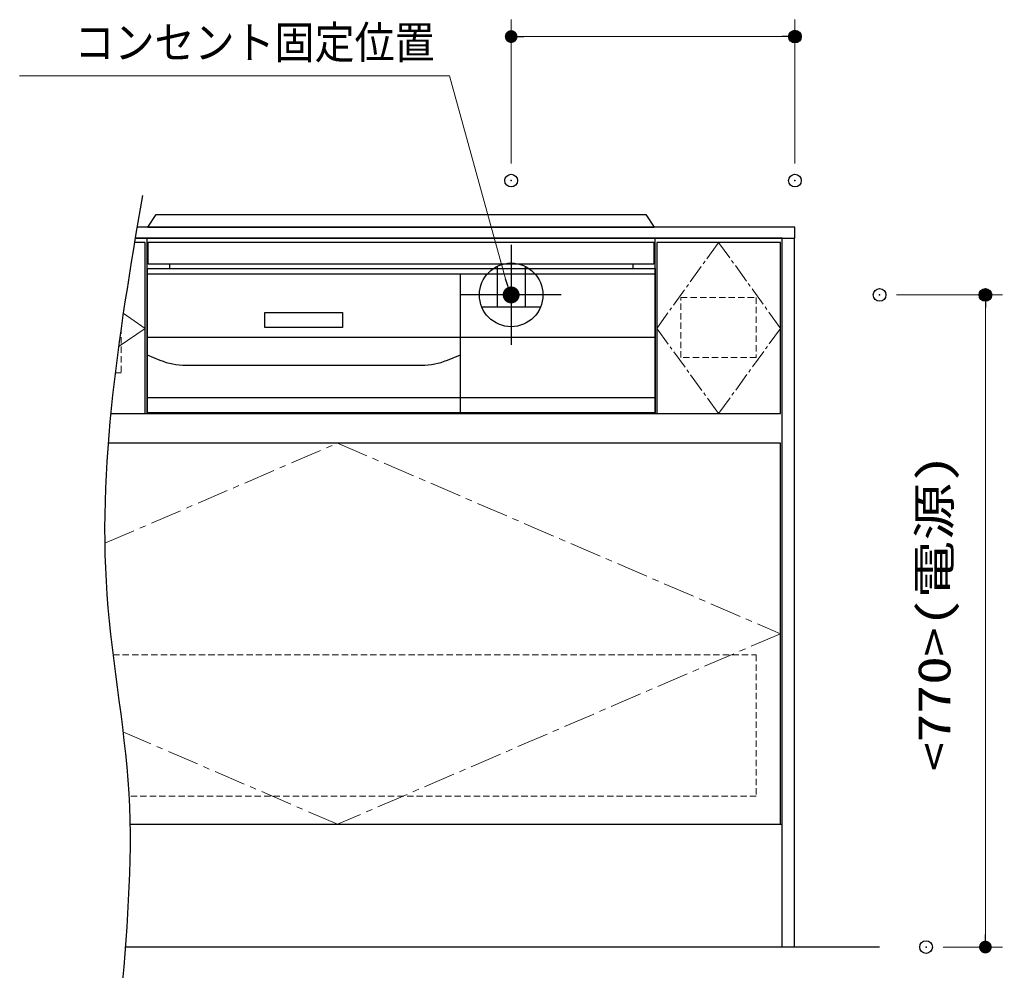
# Model space of a CAD drawing. Units: millimetres, scale not verified. Extents: x -9797 to 9797, y -4555 to 4555.
# Drawn here: x -4374 to -3214, y -328 to 795 of the extents above; entities that cross this region are included whole.
import ezdxf
from ezdxf.enums import TextEntityAlignment as Align

# ---------------------------------------------------------------- set-up
doc = ezdxf.new("R2010")
doc.units = ezdxf.units.MM
doc.header["$LTSCALE"] = 30
doc.header["$PDMODE"] = 32
doc.header["$PDSIZE"] = 15
for name, pattern in [('USER1', [0.375, 0.25, -0.125]), ('USER3', [2, 1.25, -0.25, 0.25, -0.25]), ('USER5', [1.125, 0.75, -0.125, 0.125, -0.125])]:
    doc.linetypes.add(name, pattern=pattern)
for name, color, linetype, lineweight in [('0-0_0', 7, 'Continuous', 25), ('0-1_KABE', 4, 'Continuous', 25), ('0-2_寸法ﾚｲﾔｰ', 30, 'Continuous', 13), ('0-3_DEFPOINTS', 7, 'Continuous', 25), ('0-4_細線ﾚｲﾔｰ', 91, 'Continuous', 9), ('0-5_1', 7, 'Continuous', 25)]:
    doc.layers.add(name, color=color, linetype=linetype, lineweight=lineweight)
doc.styles.add('ＭＳ ゴシック', font='')
doc.styles.get('ＭＳ ゴシック').set_extended_font_data('MS Gothic')

# ---------------------------------------------------------------- blocks, each defined once
blk = doc.blocks.new('_DOT')
at = {"layer": '0-0_0', "color": 30}
blk.add_line((-15, 0), (-30, 0), dxfattribs=at)
for points in [[(0, 0), (-15, 0), (-14.88, 1.88)], [(0, 0), (-14.88, -1.88), (-15, 0)], [(0, 0), (-14.88, 1.88), (-14.53, 3.73)], [(0, 0), (-14.53, -3.73), (-14.88, -1.88)], [(0, 0), (-14.53, 3.73), (-13.95, 5.52)], [(0, 0), (-13.95, -5.52), (-14.53, -3.73)], [(0, 0), (-13.95, 5.52), (-13.14, 7.23)], [(0, 0), (-13.14, -7.23), (-13.95, -5.52)], [(0, 0), (-13.14, 7.23), (-12.14, 8.82)], [(0, 0), (-12.14, -8.82), (-13.14, -7.23)], [(0, 0), (-12.14, 8.82), (-10.93, 10.27)], [(0, 0), (-10.93, -10.27), (-12.14, -8.82)], [(0, 0), (-10.93, 10.27), (-9.56, 11.56)], [(0, 0), (-9.56, -11.56), (-10.93, -10.27)], [(0, 0), (-9.56, 11.56), (-8.04, 12.66)], [(0, 0), (-8.04, -12.66), (-9.56, -11.56)], [(0, 0), (-8.04, 12.66), (-6.39, 13.57)], [(0, 0), (-6.39, -13.57), (-8.04, -12.66)], [(0, 0), (-6.39, 13.57), (-4.64, 14.27)], [(0, 0), (-4.64, -14.27), (-6.39, -13.57)], [(0, 0), (-4.64, 14.27), (-2.81, 14.73)], [(0, 0), (-2.81, -14.73), (-4.64, -14.27)], [(0, 0), (-2.81, 14.73), (-0.94, 14.97)], [(0, 0), (-0.94, -14.97), (-2.81, -14.73)], [(0, 0), (-0.94, 14.97), (0.94, 14.97)], [(0, 0), (0.94, -14.97), (-0.94, -14.97)], [(0, 0), (0.94, 14.97), (2.81, 14.73)], [(0, 0), (2.81, 14.73), (4.64, 14.27)], [(0, 0), (4.64, 14.27), (6.39, 13.57)], [(0, 0), (6.39, 13.57), (8.04, 12.66)], [(0, 0), (8.04, 12.66), (9.56, 11.56)], [(0, 0), (9.56, 11.56), (10.93, 10.27)], [(0, 0), (10.93, 10.27), (12.14, 8.82)], [(0, 0), (12.14, 8.82), (13.14, 7.23)], [(0, 0), (13.14, 7.23), (13.95, 5.52)], [(0, 0), (13.95, 5.52), (14.53, 3.73)], [(0, 0), (14.53, 3.73), (14.88, 1.88)], [(0, 0), (14.88, 1.88), (15, 0)], [(0, 0), (2.81, -14.73), (0.94, -14.97)], [(0, 0), (4.64, -14.27), (2.81, -14.73)], [(0, 0), (6.39, -13.57), (4.64, -14.27)], [(0, 0), (8.04, -12.66), (6.39, -13.57)], [(0, 0), (9.56, -11.56), (8.04, -12.66)], [(0, 0), (10.93, -10.27), (9.56, -11.56)], [(0, 0), (12.14, -8.82), (10.93, -10.27)], [(0, 0), (13.14, -7.23), (12.14, -8.82)], [(0, 0), (13.95, -5.52), (13.14, -7.23)], [(0, 0), (14.53, -3.73), (13.95, -5.52)], [(0, 0), (14.88, -1.88), (14.53, -3.73)], [(0, 0), (15, 0), (14.88, -1.88)]]:
    blk.add_solid(points, dxfattribs=at)
blk = doc.blocks.new('A$C5C1B3A85')
at = {"layer": '0-0_0', "color": 1, "lineweight": 30}
for p, q in [((0, 1773.4), (0, -1773.4)), ((-496.2, 1009.7), (-496.2, -426.1)), ((496.2, 1009.7), (496.2, -426.1)), ((1773.4, 0), (-1773.4, 0)), ((-1041.2, -426.1), (1041.2, -426.1))]:
    blk.add_line(p, q, dxfattribs=at)
blk.add_circle((0, 0), 1125, dxfattribs=at)
blk = doc.blocks.new('A$C660A62C6')
at = {"layer": '0-0_0'}
for p, q in [((-8205, -1314), (-8205, -1470)), ((8205, -1314), (8205, -1470)), ((-9000, -1470), (-9000, -6570)), ((9000, -1470), (9000, -6570)), ((-9000, -3900), (9000, -3900))]:
    blk.add_line(p, q, dxfattribs=at)
for points in [[(-8955, -534), (8955, -534), (8955, -1314), (-8955, -1314)], [(-4829.3, -3022.4), (-2070.7, -3022.4), (-2070.7, -3551.2), (-4829.3, -3551.2)]]:
    blk.add_lwpolyline(points, close=True, dxfattribs=at)
at = {"layer": '0-5_1'}
for p, q in [((-8970, 0), (8970, 0)), ((-9000, -1470), (9000, -1470)), ((-9000, -1650), (9000, -1650)), ((2100, -6568.4), (2100, -1648.4)), ((-9000, -4518.5), (-8543.1, -4708.9)), ((1643.1, -4708.9), (2100, -4518.5)), ((-7620, -4893.5), (720, -4893.5)), ((-9000, -6030), (9000, -6030)), ((-9000, -6570), (9000, -6570))]:
    blk.add_line(p, q, dxfattribs=at)
blk.add_lwpolyline([(-8970, 0), (-8670, 450), (8670, 450), (8970, 0)], dxfattribs=at)
for centre, start, end in [((-7620, -2493.5), 247.38014, 270), ((720, -2493.5), 270, 292.61986)]:
    blk.add_arc(centre, 2400, start, end, dxfattribs=at)

msp = doc.modelspace()

# ---------------------------------------------------------------- linework, layer by layer
at = {"layer": '0-0_0'}
for p, q in [((-3473.58, 536.86), (-4237.52, 536.86)), ((-4223.58, 329.86), (-4223.58, 536.86)), ((-3473.58, -155.14), (-3473.58, 536.86))]:
    msp.add_line(p, q, dxfattribs=at)
for points in [[(-4229.03, 587.26), (-4231.69, 571.54), (-4234.34, 555.82), (-4236.98, 540.1), (-4239.59, 524.37), (-4242.16, 508.65), (-4244.7, 492.93), (-4247.18, 477.21), (-4249.61, 461.49), (-4251.97, 445.77), (-4254.25, 430.06), (-4256.45, 414.34), (-4258.55, 398.63), (-4260.56, 382.91), (-4262.45, 367.2), (-4264.23, 351.49), (-4265.88, 335.78), (-4267.39, 320.08), (-4268.76, 304.37), (-4269.98, 288.67), (-4271.04, 272.97), (-4271.93, 257.28), (-4272.65, 241.58), (-4273.17, 225.89), (-4273.51, 210.2), (-4273.64, 194.52), (-4273.56, 178.83), (-4273.26, 163.16), (-4272.74, 147.48), (-4271.97, 131.81), (-4270.97, 116.14), (-4269.71, 100.47), (-4268.23, 84.81), (-4266.56, 69.15), (-4264.74, 53.49), (-4262.8, 37.84), (-4260.79, 22.18), (-4258.73, 6.52), (-4256.67, -9.14), (-4254.64, -24.81)], [(-4237.53, 536.86), (-3458.58, 536.86), (-3458.58, 549.86), (-4235.35, 549.86)], [(-4266.46, 329.86), (-4225.58, 329.86), (-4225.58, 531.86), (-4238.35, 531.86)], [(-4243.81, -155.14), (-3475.58, -155.14), (-3475.58, 294.86), (-4269.52, 294.86)], [(-4254.64, -24.81), (-4252.68, -40.48), (-4250.82, -56.15), (-4249.11, -71.83), (-4247.57, -87.52), (-4246.26, -103.21), (-4245.19, -118.91), (-4244.42, -134.62), (-4243.91, -150.34), (-4243.67, -166.07), (-4243.67, -181.81), (-4243.88, -197.55), (-4244.3, -213.3), (-4244.89, -229.05), (-4245.64, -244.81), (-4246.53, -260.57), (-4247.54, -276.34), (-4248.65, -292.11), (-4249.84, -307.88), (-4251.09, -323.66), (-4252.38, -339.43), (-4253.69, -355.21)]]:
    msp.add_lwpolyline(points, dxfattribs=at)
for points in [[(-3473.58, 536.86), (-3459.58, 536.86), (-3459.58, -300.14), (-3473.58, -300.14)], [(-3621.58, 329.86), (-3475.58, 329.86), (-3475.58, 531.86), (-3621.58, 531.86)]]:
    msp.add_lwpolyline(points, close=True, dxfattribs=at)
at = {"layer": '0-1_KABE'}
msp.add_line((-3358.58, -300.14), (-4249.95, -300.14), dxfattribs=at)
at = {"layer": '0-2_寸法ﾚｲﾔｰ'}
for p, q in [((-3793.58, 624.86), (-3793.58, 794.86)), ((-3458.58, 624.86), (-3458.58, 794.86)), ((-3778.58, 774.86), (-3473.58, 774.86)), ((-3338.58, 469.86), (-3213.58, 469.86)), ((-3233.58, -285.14), (-3233.58, 454.86)), ((-3283.58, -300.14), (-3213.58, -300.14))]:
    msp.add_line(p, q, dxfattribs=at)
msp.add_lwpolyline([(-4373.97, 728.72), (-3866.26, 728.72), (-3800.32, 488.69)], dxfattribs=at)
at = {"layer": '0-3_DEFPOINTS'}
for p in [(-3458.58, 774.86), (-3793.58, 604.86), (-3458.58, 604.86), (-3358.58, 469.86), (-3233.58, 469.86), (-3303.58, -300.14)]:
    msp.add_point(p, dxfattribs=at)
at = {"layer": '0-4_細線ﾚｲﾔｰ', "linetype": 'USER3'}
msp.add_line((-4273.53, 176.58), (-3998.58, 294.86), dxfattribs=at)
at = {"layer": '0-4_細線ﾚｲﾔｰ', "linetype": 'USER5'}
msp.add_lwpolyline([(-3548.58, 531.86), (-3475.58, 430.36), (-3548.58, 329.86), (-3621.58, 430.36)], close=True, dxfattribs=at)
at = {"layer": '0-4_細線ﾚｲﾔｰ', "linetype": 'USER1'}
msp.add_lwpolyline([(-3504.08, 395.86), (-3593.08, 395.86), (-3593.08, 466.86), (-3504.08, 466.86)], close=True, dxfattribs=at)
at = {"layer": '0-4_細線ﾚｲﾔｰ', "linetype": 'USER3'}
for points in [[(-4251.61, 448.22), (-4225.58, 430.36), (-4257.19, 408.9)], [(-3998.58, 294.86), (-3475.58, 69.86), (-3998.58, -155.14), (-4251.99, -46.11)]]:
    msp.add_lwpolyline(points, dxfattribs=at)
at = {"layer": '0-4_細線ﾚｲﾔｰ', "linetype": 'USER1'}
for points in [[(-4254.08, 431.28), (-4254.08, 377.86), (-4261.18, 377.86)], [(-4263.68, 44.86), (-3504.08, 44.86), (-3504.08, -122.14), (-4245.01, -122.14)]]:
    msp.add_lwpolyline(points, dxfattribs=at)
at = {"layer": '0-5_1'}
for p, q in [((-3623.58, 329.86), (-3623.58, 536.86)), ((-4266.46, 329.86), (-3475.58, 329.86)), ((-4243.81, -155.14), (-3473.58, -155.14))]:
    msp.add_line(p, q, dxfattribs=at)

# ---------------------------------------------------------------- block references
at = {"layer": '0-0_0', "xscale": 0.03333333, "yscale": 0.03333333}
for name, p in [('A$C660A62C6', (-3923.58, 549.86)), ('A$C5C1B3A85', (-3793.58, 469.86))]:
    msp.add_blockref(name, p, dxfattribs=at)
at = {"layer": '0-2_寸法ﾚｲﾔｰ'}
for p, xscale, yscale, rotation in [((-3793.58, 774.86), 0.5, 0.5, 180), ((-3793.58, 469.86), 0.6666667, 0.6666667, 289.69978), ((-3233.58, 469.86), 0.5, 0.5, 90), ((-3233.58, -300.14), 0.5, 0.5, 270)]:
    msp.add_blockref('_DOT', p, dxfattribs=dict(at, xscale=xscale, yscale=yscale, rotation=rotation))
at = {"layer": '0-2_寸法ﾚｲﾔｰ', "xscale": 0.5, "yscale": 0.5}
msp.add_blockref('_DOT', (-3458.58, 774.86), dxfattribs=at)

# ---------------------------------------------------------------- texts
at = {"layer": '0-2_寸法ﾚｲﾔｰ', "color": 7, "style": 'ＭＳ ゴシック', "width": 0.9}
msp.add_text('コンセント固定位置', height=38.49, dxfattribs=at).set_placement((-4309.24, 737.23), align=Align.BOTTOM_LEFT)
at = {"layer": '0-2_寸法ﾚｲﾔｰ', "style": 'ＭＳ ゴシック', "width": 1.3}
msp.add_text('<770>(電源)', height=38.48, rotation=90, dxfattribs=at).set_placement((-3263.32, -92.66), align=Align.BOTTOM_LEFT)

doc.saveas('drawing.dxf')
